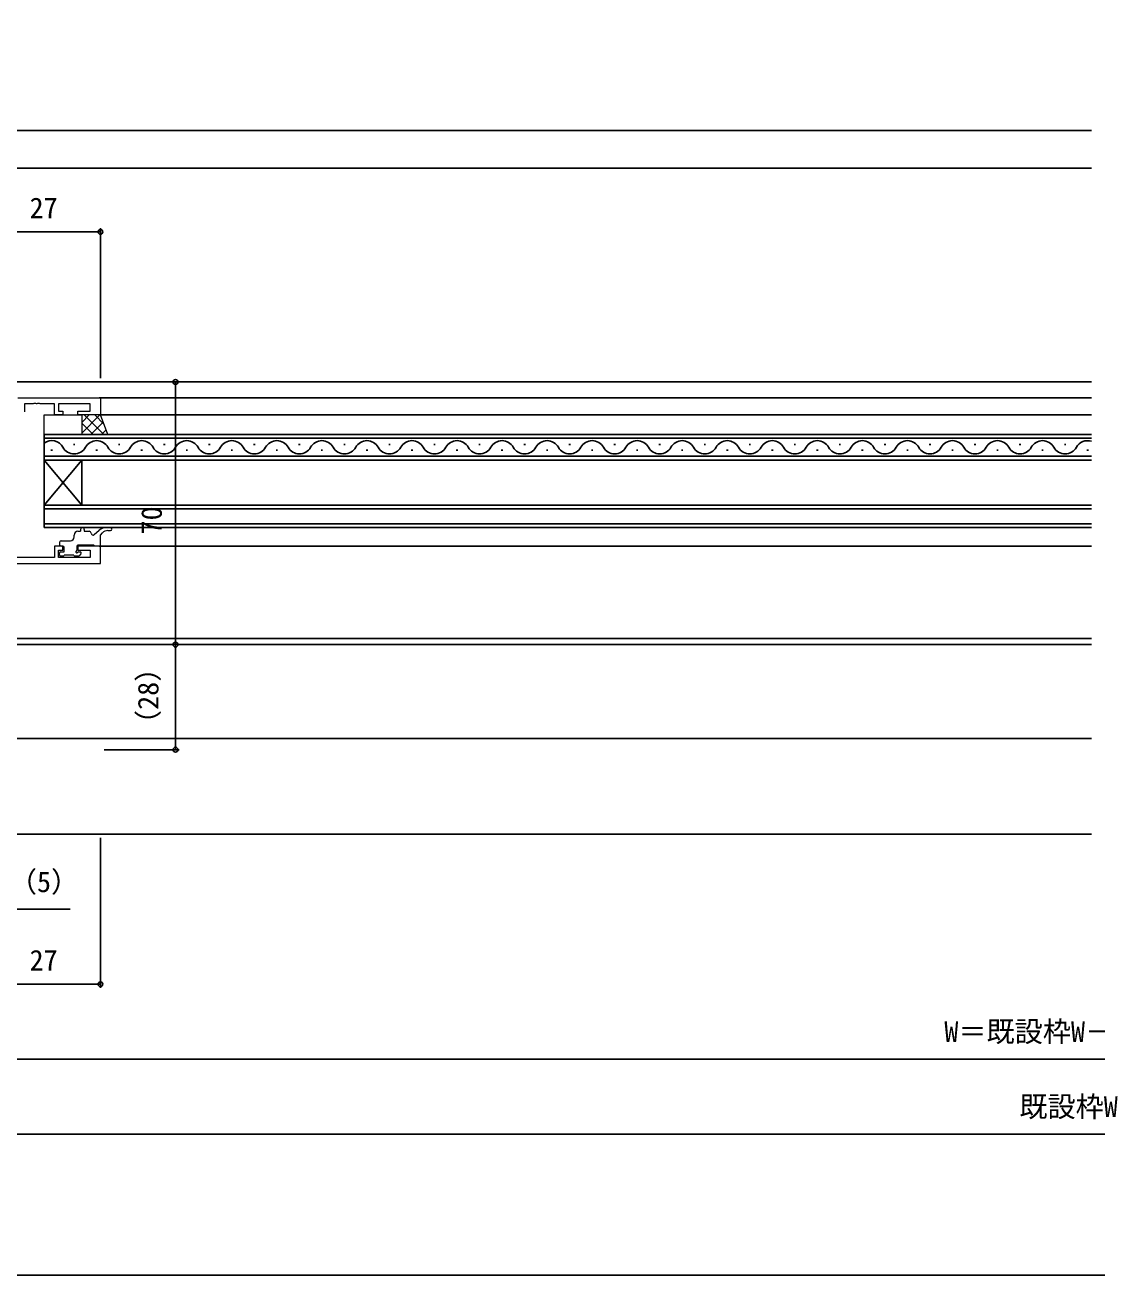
# Model space of a CAD drawing. Units: millimetres, scale not verified. Extents: x -438 to 438, y -554 to 551.
# Drawn here: x -284.9 to 0.7, y -553.5 to -220.4 of the extents above; entities that cross this region are included whole.
import ezdxf
from ezdxf.enums import TextEntityAlignment as Align

# ---------------------------------------------------------------- set-up
doc = ezdxf.new("R2010")
doc.units = ezdxf.units.MM
doc.header["$LTSCALE"] = 4
doc.layers.add('0-2_YKK_11', color=211, linetype='Continuous', lineweight=18)
doc.layers.add('0-5_YKK_13', color=4, linetype='Continuous', lineweight=18)
for name, color, linetype in [('0-4_YKK_12', 2, 'Continuous'), ('0-7_YKK_D', 6, 'Continuous'), ('0-8_YKK_ZWAK', 7, 'Continuous'), ('0-9_YSS_K', 3, 'Continuous')]:
    doc.layers.add(name, color=color, linetype=linetype)
doc.styles.add('ＭＳ ゴシック', font='')
doc.styles.get('ＭＳ ゴシック').set_extended_font_data('MS Gothic')

msp = doc.modelspace()

# ---------------------------------------------------------------- linework, layer by layer
at = {"layer": '0-2_YKK_11'}
for points in [[(-286.8, -319.7), (-264.8, -319.7), (-264.8, -324.3), (-270.8, -324.3), (-270.8, -323.3), (-267.5, -323.3), (-267.5, -321.33), (-276, -321.33), (-276, -323.3), (-274.8, -323.3), (-274.8, -324.3), (-277, -324.3), (-277, -321.33), (-280.842, -321.33), (-281.025, -321.21), (-281.575, -321.21), (-281.758, -321.33), (-281.842, -321.33), (-282.025, -321.21), (-282.575, -321.21), (-282.758, -321.33), (-285, -321.33), (-285, -323.5)], [(-291.8, -363.9), (-264.8, -363.9), (-264.8, -359.3), (-270.8, -359.3), (-270.8, -360.3), (-267.5, -360.3), (-267.5, -362.27), (-276, -362.27), (-276, -360.3), (-274.8, -360.3), (-274.8, -359.3), (-277, -359.3), (-277, -362.27), (-291.8, -362.27)]]:
    msp.add_lwpolyline(points, dxfattribs=at)
at = {"layer": '0-4_YKK_12'}
for p, q in [((-351.8, -248.5), (-0.8, -248.5)), ((-341.8, -258.5), (-0.8, -258.5)), ((-0.8, -315.5), (-291.8, -315.5)), ((-0.8, -319.7), (-265.1, -319.7)), ((-0.8, -324.3), (-265.3, -324.3)), ((-279.8, -329.5), (-0.8, -329.5)), ((-279.8, -336.3), (-279.8, -329.5)), ((-0.8, -330.5), (-279.8, -330.5)), ((-272, -332.14), (-271.6, -332.14)), ((-260, -332.14), (-259.6, -332.14)), ((-248, -332.14), (-247.6, -332.14)), ((-236, -332.14), (-235.6, -332.14)), ((-224, -332.14), (-223.6, -332.14)), ((-212, -332.14), (-211.6, -332.14)), ((-200, -332.14), (-199.6, -332.14)), ((-188, -332.14), (-187.6, -332.14)), ((-176, -332.14), (-175.6, -332.14)), ((-164, -332.14), (-163.6, -332.14)), ((-152, -332.14), (-151.6, -332.14)), ((-140, -332.14), (-139.6, -332.14)), ((-128, -332.14), (-127.6, -332.14)), ((-116, -332.14), (-115.6, -332.14)), ((-104, -332.14), (-103.6, -332.14)), ((-92, -332.14), (-91.6, -332.14)), ((-80, -332.14), (-79.6, -332.14)), ((-68, -332.14), (-67.6, -332.14)), ((-56, -332.14), (-55.6, -332.14)), ((-44, -332.14), (-43.6, -332.14)), ((-32, -332.14), (-31.6, -332.14)), ((-20, -332.14), (-19.6, -332.14)), ((-8, -332.14), (-7.6, -332.14)), ((-279.8, -335.3), (-0.8, -335.3)), ((-279.8, -336.3), (-279.8, -348.3)), ((-279.8, -336.3), (-269.8, -348.3)), ((-279.8, -348.3), (-269.8, -336.3)), ((-0.8, -336.3), (-279.8, -336.3)), ((-278, -333.66), (-277.6, -333.66)), ((-269.8, -336.3), (-269.8, -348.3)), ((-266, -333.66), (-265.6, -333.66)), ((-254, -333.66), (-253.6, -333.66)), ((-242, -333.66), (-241.6, -333.66)), ((-230, -333.66), (-229.6, -333.66)), ((-218, -333.66), (-217.6, -333.66)), ((-206, -333.66), (-205.6, -333.66)), ((-194, -333.66), (-193.6, -333.66)), ((-182, -333.66), (-181.6, -333.66)), ((-170, -333.66), (-169.6, -333.66)), ((-158, -333.66), (-157.6, -333.66)), ((-146, -333.66), (-145.6, -333.66)), ((-134, -333.66), (-133.6, -333.66)), ((-122, -333.66), (-121.6, -333.66)), ((-110, -333.66), (-109.6, -333.66)), ((-98, -333.66), (-97.6, -333.66)), ((-86, -333.66), (-85.6, -333.66)), ((-74, -333.66), (-73.6, -333.66)), ((-62, -333.66), (-61.6, -333.66)), ((-50, -333.66), (-49.6, -333.66)), ((-38, -333.66), (-37.6, -333.66)), ((-26, -333.66), (-25.6, -333.66)), ((-14, -333.66), (-13.6, -333.66)), ((-2, -333.66), (-1.6, -333.66)), ((-279.8, -348.3), (-0.8, -348.3)), ((-279.8, -354.3), (-279.8, -348.3)), ((-0.8, -349.3), (-279.8, -349.3)), ((-279.8, -353.3), (-0.8, -353.3)), ((-0.8, -354.3), (-279.8, -354.3)), ((-0.8, -359.3), (-265.1, -359.3)), ((-0.8, -383.87), (-291.8, -383.87)), ((-0.8, -385.5), (-291.8, -385.5)), ((-291.8, -410.5), (-0.8, -410.5))]:
    msp.add_line(p, q, dxfattribs=at)
for centre, start, end in [((-277.8, -334.577), 29.20254, 125.58666), ((-271.8, -331.223), 209.20254, 330.79746), ((-265.8, -334.577), 29.20254, 150.79746), ((-259.8, -331.223), 209.20254, 330.79746), ((-253.8, -334.577), 29.20254, 150.79746), ((-247.8, -331.223), 209.20254, 330.79746), ((-241.8, -334.577), 29.20254, 150.79746), ((-235.8, -331.223), 209.20254, 330.79746), ((-229.8, -334.577), 29.20254, 150.79746), ((-223.8, -331.223), 209.20254, 330.79746), ((-217.8, -334.577), 29.20254, 150.79746), ((-211.8, -331.223), 209.20254, 330.79746), ((-205.8, -334.577), 29.20254, 150.79746), ((-199.8, -331.223), 209.20254, 330.79746), ((-193.8, -334.577), 29.20254, 150.79746), ((-187.8, -331.223), 209.20254, 330.79746), ((-181.8, -334.577), 29.20254, 150.79746), ((-175.8, -331.223), 209.20254, 330.79746), ((-169.8, -334.577), 29.20254, 150.79746), ((-163.8, -331.223), 209.20254, 330.79746), ((-157.8, -334.577), 29.20254, 150.79746), ((-151.8, -331.223), 209.20254, 330.79746), ((-145.8, -334.577), 29.20254, 150.79746), ((-139.8, -331.223), 209.20254, 330.79746), ((-133.8, -334.577), 29.20254, 150.79746), ((-127.8, -331.223), 209.20254, 330.79746), ((-121.8, -334.577), 29.20254, 150.79746), ((-115.8, -331.223), 209.20254, 330.79746), ((-109.8, -334.577), 29.20254, 150.79746), ((-103.8, -331.223), 209.20254, 330.79746), ((-97.8, -334.577), 29.20254, 150.79746), ((-91.8, -331.223), 209.20254, 330.79746), ((-85.8, -334.577), 29.20254, 150.79746), ((-79.8, -331.223), 209.20254, 330.79746), ((-73.8, -334.577), 29.20254, 150.79746), ((-67.8, -331.223), 209.20254, 330.79746), ((-61.8, -334.577), 29.20254, 150.79746), ((-55.8, -331.223), 209.20254, 330.79746), ((-49.8, -334.577), 29.20254, 150.79746), ((-43.8, -331.223), 209.20254, 330.79746), ((-37.8, -334.577), 29.20254, 150.79746), ((-31.8, -331.223), 209.20254, 330.79746), ((-25.8, -334.577), 29.20254, 150.79746), ((-19.8, -331.223), 209.20254, 330.79746), ((-13.8, -334.577), 29.20254, 150.79746), ((-7.8, -331.223), 209.20254, 330.79746), ((-1.8, -334.577), 73.0841, 150.79746)]:
    msp.add_arc(centre, 3.437, start, end, dxfattribs=at)
at = {"layer": '0-5_YKK_13'}
for p, q in [((-264.986, -324.3), (-269.8, -329.114)), ((-267.815, -324.3), (-269.8, -326.285)), ((-266.767, -329.5), (-269.8, -326.467)), ((-263.939, -329.5), (-269.139, -324.3)), ((-264.066, -326.208), (-267.358, -329.5)), ((-263.856, -326.754), (-266.31, -324.3)), ((-269.596, -329.5), (-269.8, -329.296)), ((-263.28, -328.251), (-264.529, -329.5)), ((-271.8, -356.8), (-271.8, -356.3)), ((-270.8, -355.3), (-270.1, -355.3)), ((-270.1, -354.8), (-270.1, -355.3)), ((-269.1, -354.8), (-269.1, -355.3)), ((-269.1, -355.3), (-267.8, -355.3)), ((-266.476, -356.181), (-265.1, -355.013)), ((-264.8, -356.3), (-264.256, -355.725)), ((-264.8, -359), (-264.8, -356.3)), ((-263.159, -354.3), (-262.137, -354.3)), ((-262.803, -355.1), (-262.137, -355.1)), ((-275.6, -359), (-275.6, -358.1)), ((-275.3, -357.8), (-272.8, -357.8)), ((-274.8, -359.3), (-275.3, -359.3)), ((-271.1, -359.3), (-271.1, -360.339)), ((-266.6, -359), (-270.8, -359)), ((-266.3, -359.3), (-266.6, -359)), ((-265.1, -359.3), (-266.3, -359.3)), ((-275.7, -361.6), (-275.7, -361.1)), ((-274.7, -361.9), (-275.4, -361.9)), ((-271.9, -361.7), (-274.5, -361.7)), ((-270.7, -361.9), (-271.7, -361.9)), ((-270.639, -360.8), (-270.2, -360.8)), ((-269.988, -361.312), (-270.488, -361.812))]:
    msp.add_line(p, q, dxfattribs=at)
for points in [[(-269.8, -324.3), (-269.8, -329.5), (-279.8, -329.5), (-279.8, -324.3)], [(-269.8, -329.5), (-262.8, -329.5), (-264.8, -324.3), (-269.8, -324.3)]]:
    msp.add_lwpolyline(points, close=True, dxfattribs=at)
msp.add_lwpolyline([(-275.4, -360.8), (-274.5, -360.8), (-274.5, -359.6)], dxfattribs=at)
for centre, radius, start, end in [((-270.8, -356.3), 1, 90, 180), ((-269.6, -354.8), 0.5, 0, 180), ((-267.8, -355.8), 0.5, 0, 90), ((-266.8, -355.8), 0.5, 180, 310.32855), ((-263.159, -357.3), 3, 90, 130.32855), ((-262.803, -357.1), 2, 90, 136.56767), ((-262.137, -354.7), 0.4, 270, 90), ((-275.3, -358.1), 0.3, 90, 180), ((-275.3, -359), 0.3, 180, 270), ((-274.8, -359.6), 0.3, 0, 90), ((-272.8, -356.8), 1, 270, 0), ((-270.8, -359.3), 0.3, 90, 180), ((-265.1, -359), 0.3, 270, 0), ((-275.4, -361.1), 0.3, 90, 180), ((-275.4, -361.6), 0.3, 180, 270), ((-274.7, -361.7), 0.2, 270, 0), ((-271.7, -361.7), 0.2, 180, 270), ((-271.1, -360.8), 0.25, 123.05573, 326.94427), ((-271.4, -360.339), 0.3, 303.05573, 0), ((-270.639, -361.1), 0.3, 90, 146.94427), ((-270.7, -361.6), 0.3, 270, 315), ((-270.2, -361.1), 0.3, 315, 90)]:
    msp.add_arc(centre, radius, start, end, dxfattribs=at)
at = {"layer": '0-7_YKK_D'}
for p, q in [((-291.8, -275.5), (-264.8, -275.5)), ((-264.8, -314.5), (-264.8, -274.5)), ((-263.8, -315.5), (-243.8, -315.5)), ((-244.8, -315.5), (-244.8, -385.5)), ((-263.8, -385.5), (-243.8, -385.5)), ((-263.8, -385.5), (-243.8, -385.5)), ((-244.8, -385.5), (-244.8, -413.5)), ((-263.8, -413.5), (-243.8, -413.5)), ((-264.8, -437), (-264.8, -477)), ((-291.8, -476), (-264.8, -476)), ((-291.8, -496), (-279.676, -496)), ((-284.8, -496), (286.2, -496)), ((-326.8, -516), (328.2, -516))]:
    msp.add_line(p, q, dxfattribs=at)
msp.add_lwpolyline([(-296.801, -456), (-291.8, -456), (-272.849, -456)], dxfattribs=at)
for centre in [(-264.8, -275.5), (-244.8, -315.5), (-244.8, -385.5), (-244.8, -385.5), (-244.8, -413.5), (-264.8, -476)]:
    msp.add_circle(centre, 0.637, dxfattribs=at)
at = {"layer": '0-8_YKK_ZWAK'}
msp.add_lwpolyline([(-436.8, -553.5), (438.2, -553.5), (438.2, 516.5)], dxfattribs=at)
at = {"layer": '0-9_YSS_K'}
msp.add_line((-341.8, -436), (-0.8, -436), dxfattribs=at)

# ---------------------------------------------------------------- texts
at = {"layer": '0-7_YKK_D', "style": 'ＭＳ ゴシック'}
for s, p in [('27', (-283.691, -273.5)), ('（5）', (-289.21, -453.105)), ('27', (-283.691, -474)), ('W＝既設枠W－70', (-39.975, -493.02)), ('既設枠W', (-19.989, -513.02))]:
    msp.add_text(s, height=5.499, dxfattribs=at).set_placement(p, align=Align.BOTTOM_LEFT)
for s, p in [('70', (-246.8, -356.125)), ('（28）', (-247.695, -410.388))]:
    msp.add_text(s, height=5.499, rotation=90, dxfattribs=at).set_placement(p, align=Align.BOTTOM_LEFT)

doc.saveas('drawing.dxf')
